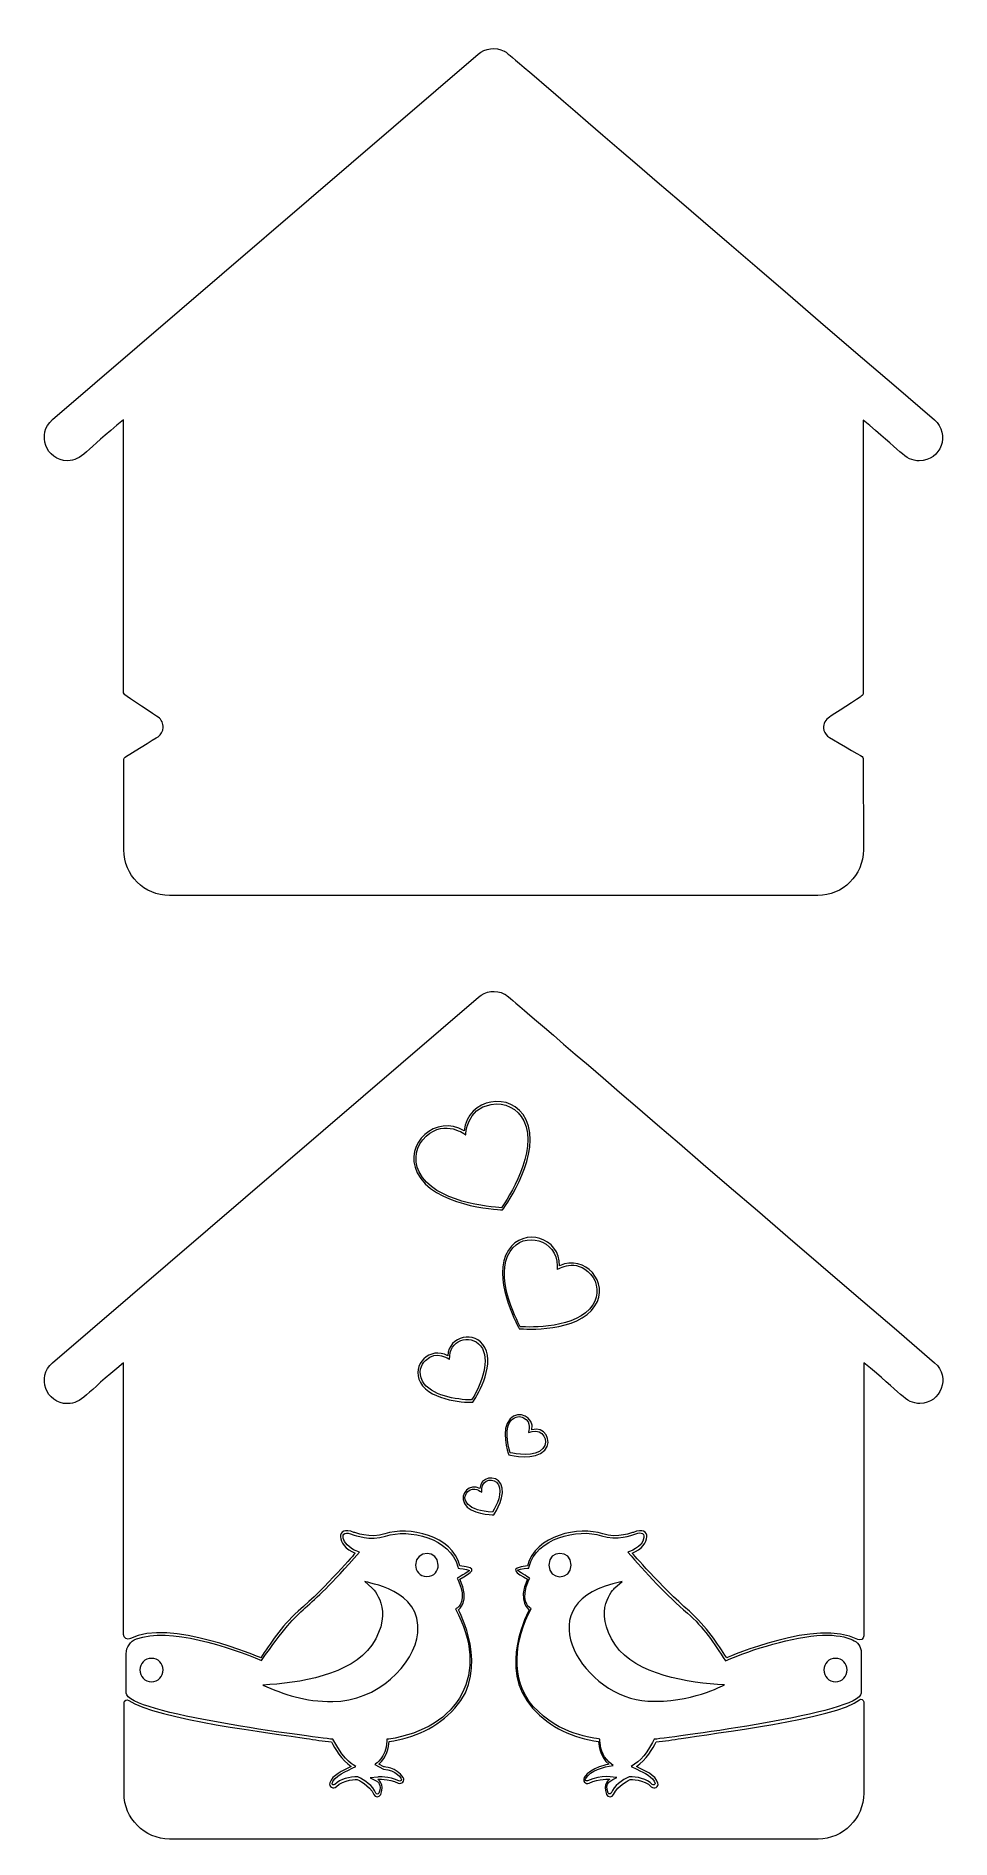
# Model space of a CAD drawing. Header units: inches. Extents: x 0.3 to 5.7, y 1.3 to 12.1.
import ezdxf

# ---------------------------------------------------------------- set-up
doc = ezdxf.new("R2010")
doc.units = ezdxf.units.IN
doc.header["$MEASUREMENT"] = 0
doc.layers.add('_U+0421_U+043B_U+043E_U+0439 1', color=7, linetype='Continuous')

msp = doc.modelspace()

# ---------------------------------------------------------------- linework, layer by layer
at = {"layer": '_U+0421_U+043B_U+043E_U+0439 1', "color": 1, "lineweight": 9, "true_color": 0xff0000}
for points, knots in [([(5.2, 7.785), (5.2, 7.79), (5.199, 7.794), (5.193, 7.797), (5.193, 7.797), (4.997, 7.91), (4.988, 7.918), (4.974, 7.931), (4.964, 7.946), (4.964, 7.965), (4.964, 7.965), (4.964, 7.965), (4.964, 7.965), (4.962, 7.992), (4.976, 8.018), (4.999, 8.032), (5.006, 8.036), (5.189, 8.156), (5.189, 8.156), (5.196, 8.161), (5.2, 8.168), (5.2, 8.176), (5.2, 8.176), (5.2, 9.804), (5.2, 9.804), (5.422, 9.625), (5.447, 9.561), (5.535, 9.561), (5.664, 9.561), (5.722, 9.722), (5.625, 9.806), (2.958, 12.096), (3.081, 11.994), (3.058, 12.006), (3.007, 12.033), (2.944, 12.024), (2.903, 11.987), (2.903, 11.987), (0.363, 9.807), (0.363, 9.807), (0.265, 9.724), (0.325, 9.562), (0.453, 9.562), (0.539, 9.562), (0.558, 9.622), (0.787, 9.806), (0.787, 9.806), (0.787, 8.183), (0.787, 8.183), (0.787, 8.175), (0.792, 8.165), (0.8, 8.161), (0.8, 8.161), (0.986, 8.036), (0.994, 8.031), (1.014, 8.017), (1.025, 7.994), (1.024, 7.969), (1.024, 7.969), (1.024, 7.969), (1.024, 7.969), (1.022, 7.947), (1.01, 7.928), (0.993, 7.915), (0.985, 7.91), (0.796, 7.793), (0.796, 7.793), (0.792, 7.79), (0.789, 7.785), (0.789, 7.779), (0.789, 7.779), (0.789, 7.239), (0.789, 7.239), (0.789, 7.089), (0.911, 6.967), (1.061, 6.967), (1.061, 6.967), (4.929, 6.967), (4.929, 6.967), (5.079, 6.967), (5.201, 7.089), (5.201, 7.239), (5.201, 7.239), (5.2, 7.785), (5.2, 7.785)], [0, 0, 0, 0, 1, 1, 1, 2, 2, 2, 3, 3, 3, 4, 4, 4, 5, 5, 5, 6, 6, 6, 7, 7, 7, 8, 8, 8, 9, 9, 9, 10, 10, 10, 11, 11, 11, 12, 12, 12, 13, 13, 13, 14, 14, 14, 15, 15, 15, 16, 16, 16, 17, 17, 17, 18, 18, 18, 19, 19, 19, 20, 20, 20, 21, 21, 21, 22, 22, 22, 23, 23, 23, 24, 24, 24, 25, 25, 25, 26, 26, 26, 27, 27, 27, 28, 28, 28, 28]), ([(5.626, 4.179), (2.96, 6.469), (3.082, 6.368), (3.06, 6.379), (3.008, 6.407), (2.946, 6.397), (2.904, 6.361), (2.904, 6.361), (0.363, 4.179), (0.363, 4.179), (0.265, 4.096), (0.325, 3.935), (0.453, 3.935), (0.539, 3.935), (0.558, 3.994), (0.787, 4.178), (0.787, 4.178), (0.787, 2.557), (0.787, 2.557), (0.787, 2.536), (0.81, 2.524), (0.828, 2.533), (1.054, 2.656), (1.603, 2.419), (1.606, 2.419), (1.661, 2.499), (1.725, 2.606), (1.829, 2.696), (2, 2.844), (2.169, 3.043), (2.169, 3.043), (2.054, 3.089), (2.053, 3.214), (2.162, 3.167), (2.162, 3.167), (2.26, 3.129), (2.346, 3.158), (2.485, 3.206), (2.751, 3.149), (2.794, 2.967), (2.917, 2.953), (2.86, 2.928), (2.794, 2.888), (2.857, 2.753), (2.785, 2.704), (2.785, 2.704), (2.785, 2.704), (2.979, 2.354), (2.764, 2.117), (2.658, 2), (2.521, 1.942), (2.371, 1.919), (2.369, 1.885), (2.358, 1.824), (2.31, 1.783), (2.31, 1.783), (2.34, 1.767), (2.34, 1.767), (2.34, 1.767), (2.414, 1.767), (2.456, 1.704), (2.468, 1.685), (2.447, 1.662), (2.426, 1.671), (2.365, 1.7), (2.304, 1.693), (2.304, 1.693), (2.304, 1.693), (2.349, 1.669), (2.322, 1.603), (2.314, 1.583), (2.287, 1.585), (2.281, 1.603), (2.257, 1.658), (2.182, 1.692), (2.182, 1.692), (2.182, 1.692), (2.099, 1.694), (2.057, 1.65), (2.04, 1.632), (2.011, 1.649), (2.018, 1.672), (2.032, 1.719), (2.094, 1.744), (2.146, 1.769), (2.089, 1.807), (2.046, 1.881), (2.028, 1.917), (1.978, 1.922), (1.928, 1.929), (1.878, 1.937), (1.7, 1.967), (0.976, 2.051), (0.819, 2.164), (0.807, 2.172), (0.79, 2.164), (0.79, 2.149), (0.79, 2.149), (0.79, 1.61), (0.79, 1.61), (0.79, 1.46), (0.912, 1.337), (1.062, 1.337), (1.062, 1.337), (4.931, 1.337), (4.931, 1.337), (5.081, 1.337), (5.203, 1.46), (5.203, 1.61), (5.203, 1.61), (5.203, 2.156), (5.203, 2.156), (5.203, 2.168), (5.189, 2.175), (5.179, 2.168), (5.036, 2.054), (4.294, 1.967), (4.115, 1.937), (4.065, 1.929), (4.015, 1.922), (3.965, 1.917), (3.947, 1.881), (3.904, 1.807), (3.847, 1.769), (3.897, 1.746), (3.962, 1.719), (3.975, 1.671), (3.982, 1.649), (3.953, 1.631), (3.936, 1.649), (3.894, 1.694), (3.81, 1.692), (3.81, 1.692), (3.81, 1.692), (3.735, 1.658), (3.711, 1.603), (3.703, 1.585), (3.676, 1.583), (3.669, 1.603), (3.642, 1.669), (3.688, 1.693), (3.688, 1.693), (3.688, 1.693), (3.626, 1.7), (3.565, 1.671), (3.544, 1.661), (3.524, 1.685), (3.536, 1.704), (3.576, 1.767), (3.682, 1.783), (3.682, 1.783), (3.633, 1.824), (3.624, 1.885), (3.621, 1.919), (3.469, 1.942), (3.333, 2), (3.228, 2.117), (3.013, 2.356), (3.207, 2.704), (3.207, 2.704), (3.207, 2.704), (3.135, 2.753), (3.197, 2.888), (3.132, 2.926), (3.075, 2.953), (3.197, 2.967), (3.242, 3.15), (3.507, 3.206), (3.646, 3.158), (3.732, 3.129), (3.829, 3.167), (3.829, 3.167), (3.938, 3.214), (3.938, 3.089), (3.822, 3.043), (3.822, 3.043), (3.992, 2.844), (4.163, 2.696), (4.267, 2.606), (4.331, 2.499), (4.386, 2.419), (4.4, 2.422), (4.925, 2.656), (5.168, 2.528), (5.185, 2.519), (5.204, 2.531), (5.204, 2.55), (5.204, 2.55), (5.204, 4.179), (5.204, 4.179), (5.426, 4), (5.451, 3.936), (5.539, 3.936), (5.664, 3.936), (5.724, 4.096), (5.626, 4.179)], [0, 0, 0, 0, 1, 1, 1, 2, 2, 2, 3, 3, 3, 4, 4, 4, 5, 5, 5, 6, 6, 6, 7, 7, 7, 8, 8, 8, 9, 9, 9, 10, 10, 10, 11, 11, 11, 12, 12, 12, 13, 13, 13, 14, 14, 14, 15, 15, 15, 16, 16, 16, 17, 17, 17, 18, 18, 18, 19, 19, 19, 20, 20, 20, 21, 21, 21, 22, 22, 22, 23, 23, 23, 24, 24, 24, 25, 25, 25, 26, 26, 26, 27, 27, 27, 28, 28, 28, 29, 29, 29, 30, 30, 30, 31, 31, 31, 32, 32, 32, 33, 33, 33, 34, 34, 34, 35, 35, 35, 36, 36, 36, 37, 37, 37, 38, 38, 38, 39, 39, 39, 40, 40, 40, 41, 41, 41, 42, 42, 42, 43, 43, 43, 44, 44, 44, 45, 45, 45, 46, 46, 46, 47, 47, 47, 48, 48, 48, 49, 49, 49, 50, 50, 50, 51, 51, 51, 52, 52, 52, 53, 53, 53, 54, 54, 54, 55, 55, 55, 56, 56, 56, 57, 57, 57, 58, 58, 58, 59, 59, 59, 60, 60, 60, 61, 61, 61, 62, 62, 62, 63, 63, 63, 64, 64, 64, 65, 65, 65, 65]), ([(2.819, 5.562), (2.839, 5.757), (3.103, 5.806), (3.189, 5.629), (3.286, 5.431), (3.072, 5.124), (3.05, 5.093), (3.05, 5.093), (3.049, 5.092), (3.049, 5.092), (3.049, 5.092), (3.047, 5.092), (3.047, 5.092), (3.008, 5.093), (2.636, 5.115), (2.539, 5.313), (2.453, 5.487), (2.654, 5.665), (2.819, 5.562)], [0, 0, 0, 0, 1, 1, 1, 2, 2, 2, 3, 3, 3, 4, 4, 4, 5, 5, 5, 6, 6, 6, 6]), ([(3.042, 5.104), (3.078, 5.156), (3.265, 5.439), (3.175, 5.622), (3.139, 5.697), (3.062, 5.735), (2.981, 5.721), (2.829, 5.694), (2.831, 5.542), (2.829, 5.539), (2.828, 5.539), (2.707, 5.635), (2.593, 5.532), (2.532, 5.476), (2.515, 5.393), (2.551, 5.318), (2.64, 5.135), (2.979, 5.108), (3.042, 5.104)], [0, 0, 0, 0, 1, 1, 1, 2, 2, 2, 3, 3, 3, 4, 4, 4, 5, 5, 5, 6, 6, 6, 6]), ([(3.6, 4.518), (3.499, 4.36), (3.181, 4.379), (3.149, 4.382), (3.149, 4.382), (3.147, 4.382), (3.147, 4.382), (3.147, 4.382), (3.147, 4.383), (3.147, 4.383), (3.132, 4.412), (2.982, 4.693), (3.083, 4.851), (3.174, 4.992), (3.392, 4.925), (3.389, 4.758), (3.539, 4.829), (3.69, 4.658), (3.6, 4.518)], [0, 0, 0, 0, 1, 1, 1, 2, 2, 2, 3, 3, 3, 4, 4, 4, 5, 5, 5, 6, 6, 6, 6]), ([(3.374, 4.736), (3.374, 4.736), (3.374, 4.758), (3.374, 4.758), (3.376, 4.911), (3.176, 4.972), (3.093, 4.843), (3, 4.699), (3.128, 4.444), (3.154, 4.394), (3.21, 4.39), (3.494, 4.381), (3.587, 4.525), (3.625, 4.583), (3.619, 4.656), (3.574, 4.707), (3.486, 4.808), (3.379, 4.737), (3.374, 4.736)], [0, 0, 0, 0, 1, 1, 1, 2, 2, 2, 3, 3, 3, 4, 4, 4, 5, 5, 5, 6, 6, 6, 6]), ([(2.558, 4.062), (2.501, 4.167), (2.618, 4.279), (2.721, 4.221), (2.728, 4.339), (2.885, 4.375), (2.942, 4.271), (3.006, 4.154), (2.885, 3.964), (2.872, 3.944), (2.872, 3.944), (2.872, 3.943), (2.872, 3.943), (2.872, 3.943), (2.871, 3.943), (2.871, 3.943), (2.847, 3.942), (2.622, 3.946), (2.558, 4.062)], [0, 0, 0, 0, 1, 1, 1, 2, 2, 2, 3, 3, 3, 4, 4, 4, 5, 5, 5, 6, 6, 6, 6]), ([(2.928, 4.264), (2.928, 4.264), (2.928, 4.264), (2.928, 4.264), (2.878, 4.356), (2.739, 4.324), (2.733, 4.221), (2.733, 4.221), (2.732, 4.199), (2.732, 4.199), (2.728, 4.199), (2.656, 4.26), (2.589, 4.193), (2.562, 4.168), (2.543, 4.121), (2.571, 4.069), (2.618, 3.983), (2.774, 3.958), (2.864, 3.957), (2.911, 4.032), (2.975, 4.176), (2.928, 4.264)], [0, 0, 0, 0, 1, 1, 1, 2, 2, 2, 3, 3, 3, 4, 4, 4, 5, 5, 5, 6, 6, 6, 7, 7, 7, 7]), ([(3.3, 3.657), (3.242, 3.593), (3.1, 3.626), (3.086, 3.629), (3.086, 3.629), (3.086, 3.629), (3.086, 3.629), (3.086, 3.629), (3.086, 3.629), (3.086, 3.629), (3.081, 3.643), (3.035, 3.782), (3.093, 3.844), (3.144, 3.901), (3.238, 3.854), (3.224, 3.779), (3.296, 3.803), (3.351, 3.714), (3.3, 3.657)], [0, 0, 0, 0, 1, 1, 1, 2, 2, 2, 3, 3, 3, 4, 4, 4, 5, 5, 5, 6, 6, 6, 6]), ([(3.225, 3.768), (3.225, 3.768), (3.203, 3.762), (3.203, 3.762), (3.203, 3.768), (3.226, 3.825), (3.174, 3.851), (3.154, 3.861), (3.124, 3.862), (3.1, 3.837), (3.06, 3.793), (3.076, 3.697), (3.094, 3.642), (3.124, 3.635), (3.242, 3.614), (3.289, 3.667), (3.331, 3.714), (3.285, 3.786), (3.225, 3.768)], [0, 0, 0, 0, 1, 1, 1, 2, 2, 2, 3, 3, 3, 4, 4, 4, 5, 5, 5, 6, 6, 6, 6]), ([(2.997, 3.272), (2.997, 3.272), (2.997, 3.272), (2.997, 3.272), (2.983, 3.272), (2.857, 3.274), (2.821, 3.34), (2.789, 3.399), (2.854, 3.462), (2.913, 3.429), (2.917, 3.496), (3.006, 3.515), (3.038, 3.457), (3.072, 3.392), (3.006, 3.285), (2.997, 3.272), (2.997, 3.272), (2.997, 3.272), (2.997, 3.272)], [0, 0, 0, 0, 1, 1, 1, 2, 2, 2, 3, 3, 3, 4, 4, 4, 5, 5, 5, 6, 6, 6, 6]), ([(3.024, 3.451), (2.999, 3.499), (2.928, 3.482), (2.925, 3.429), (2.925, 3.429), (2.924, 3.407), (2.924, 3.407), (2.918, 3.408), (2.878, 3.446), (2.842, 3.41), (2.794, 3.364), (2.844, 3.292), (2.989, 3.288), (3.015, 3.329), (3.049, 3.406), (3.024, 3.451), (3.024, 3.451), (3.024, 3.451), (3.024, 3.451)], [0, 0, 0, 0, 1, 1, 1, 2, 2, 2, 3, 3, 3, 4, 4, 4, 5, 5, 5, 6, 6, 6, 6]), ([(1.611, 2.403), (1.421, 2.483), (1.058, 2.603), (0.864, 2.531), (0.828, 2.517), (0.803, 2.482), (0.803, 2.443), (0.803, 2.443), (0.803, 2.208), (0.803, 2.208), (0.8, 2.086), (1.918, 1.946), (2.036, 1.932), (2.118, 1.782), (2.158, 1.786), (2.174, 1.769), (2.117, 1.743), (2.042, 1.712), (2.031, 1.669), (2.028, 1.661), (2.04, 1.656), (2.047, 1.662), (2.082, 1.699), (2.135, 1.707), (2.185, 1.708), (2.226, 1.689), (2.275, 1.654), (2.293, 1.611), (2.296, 1.603), (2.307, 1.603), (2.31, 1.61), (2.332, 1.664), (2.299, 1.682), (2.299, 1.682), (2.299, 1.682), (2.258, 1.703), (2.258, 1.703), (2.258, 1.703), (2.304, 1.707), (2.304, 1.707), (2.307, 1.707), (2.369, 1.714), (2.433, 1.683), (2.439, 1.681), (2.443, 1.685), (2.444, 1.686), (2.454, 1.697), (2.408, 1.751), (2.339, 1.753), (2.339, 1.753), (2.287, 1.782), (2.287, 1.782), (2.292, 1.789), (2.353, 1.819), (2.358, 1.921), (2.358, 1.921), (2.358, 1.932), (2.358, 1.932), (2.358, 1.932), (2.369, 1.933), (2.369, 1.933), (2.794, 1.997), (2.975, 2.329), (2.768, 2.71), (2.768, 2.71), (2.779, 2.717), (2.779, 2.717), (2.782, 2.718), (2.84, 2.761), (2.783, 2.882), (2.783, 2.882), (2.778, 2.893), (2.778, 2.893), (2.808, 2.911), (2.843, 2.931), (2.851, 2.94), (2.835, 2.949), (2.788, 2.953), (2.783, 2.953), (2.783, 2.953), (2.781, 2.962), (2.781, 2.962), (2.74, 3.131), (2.49, 3.192), (2.35, 3.144), (2.261, 3.114), (2.162, 3.151), (2.158, 3.153), (2.064, 3.193), (2.085, 3.092), (2.176, 3.056), (2.176, 3.056), (2.194, 3.049), (2.194, 3.049), (1.846, 2.643), (1.876, 2.786), (1.611, 2.403)], [0, 0, 0, 0, 1, 1, 1, 2, 2, 2, 3, 3, 3, 4, 4, 4, 5, 5, 5, 6, 6, 6, 7, 7, 7, 8, 8, 8, 9, 9, 9, 10, 10, 10, 11, 11, 11, 12, 12, 12, 13, 13, 13, 14, 14, 14, 15, 15, 15, 16, 16, 16, 17, 17, 17, 18, 18, 18, 19, 19, 19, 20, 20, 20, 21, 21, 21, 22, 22, 22, 23, 23, 23, 24, 24, 24, 25, 25, 25, 26, 26, 26, 27, 27, 27, 28, 28, 28, 29, 29, 29, 30, 30, 30, 31, 31, 31, 32, 32, 32, 32]), ([(3.954, 1.932), (4.075, 1.946), (5.189, 2.087), (5.188, 2.208), (5.188, 2.208), (5.188, 2.45), (5.188, 2.45), (5.188, 2.483), (5.167, 2.514), (5.136, 2.526), (5.097, 2.542), (5.039, 2.557), (4.957, 2.553), (4.781, 2.546), (4.537, 2.469), (4.379, 2.401), (4.307, 2.507), (4.25, 2.6), (4.151, 2.685), (4.033, 2.786), (3.897, 2.931), (3.796, 3.049), (3.799, 3.05), (3.885, 3.076), (3.892, 3.136), (3.896, 3.169), (3.862, 3.168), (3.832, 3.154), (3.828, 3.153), (3.729, 3.115), (3.639, 3.146), (3.496, 3.194), (3.247, 3.129), (3.208, 2.964), (3.208, 2.964), (3.206, 2.954), (3.206, 2.954), (3.203, 2.954), (3.154, 2.95), (3.138, 2.942), (3.146, 2.932), (3.194, 2.904), (3.211, 2.894), (3.211, 2.894), (3.206, 2.883), (3.206, 2.883), (3.15, 2.763), (3.207, 2.719), (3.21, 2.718), (3.21, 2.718), (3.219, 2.711), (3.219, 2.711), (3.121, 2.531), (3.09, 2.286), (3.232, 2.128), (3.39, 1.953), (3.593, 1.943), (3.629, 1.933), (3.629, 1.933), (3.629, 1.922), (3.629, 1.922), (3.631, 1.892), (3.64, 1.833), (3.685, 1.796), (3.685, 1.796), (3.708, 1.776), (3.708, 1.776), (3.649, 1.767), (3.575, 1.749), (3.543, 1.697), (3.538, 1.69), (3.547, 1.681), (3.556, 1.685), (3.639, 1.724), (3.714, 1.704), (3.731, 1.704), (3.7, 1.686), (3.651, 1.678), (3.679, 1.611), (3.681, 1.607), (3.685, 1.606), (3.686, 1.606), (3.689, 1.606), (3.693, 1.607), (3.696, 1.611), (3.714, 1.654), (3.762, 1.69), (3.804, 1.708), (3.85, 1.71), (3.91, 1.697), (3.942, 1.662), (3.949, 1.656), (3.961, 1.661), (3.958, 1.669), (3.949, 1.707), (3.896, 1.732), (3.85, 1.753), (3.85, 1.753), (3.815, 1.769), (3.815, 1.769), (3.815, 1.769), (3.836, 1.783), (3.836, 1.783), (3.892, 1.819), (3.926, 1.882), (3.954, 1.932)], [0, 0, 0, 0, 1, 1, 1, 2, 2, 2, 3, 3, 3, 4, 4, 4, 5, 5, 5, 6, 6, 6, 7, 7, 7, 8, 8, 8, 9, 9, 9, 10, 10, 10, 11, 11, 11, 12, 12, 12, 13, 13, 13, 14, 14, 14, 15, 15, 15, 16, 16, 16, 17, 17, 17, 18, 18, 18, 19, 19, 19, 20, 20, 20, 21, 21, 21, 22, 22, 22, 23, 23, 23, 24, 24, 24, 25, 25, 25, 26, 26, 26, 27, 27, 27, 28, 28, 28, 29, 29, 29, 30, 30, 30, 31, 31, 31, 32, 32, 32, 33, 33, 33, 34, 34, 34, 35, 35, 35, 35]), ([(2.665, 2.972), (2.665, 2.938), (2.642, 2.903), (2.597, 2.903), (2.553, 2.903), (2.529, 2.938), (2.529, 2.972), (2.531, 3.064), (2.665, 3.064), (2.665, 2.972)], [0, 0, 0, 0, 1, 1, 1, 2, 2, 2, 3, 3, 3, 3]), ([(3.324, 2.972), (3.324, 3.065), (3.458, 3.065), (3.458, 2.972), (3.458, 2.879), (3.324, 2.879), (3.324, 2.972)], [0, 0, 0, 0, 1, 1, 1, 2, 2, 2, 2]), ([(2.269, 2.836), (2.269, 2.836), (2.226, 2.874), (2.226, 2.874), (2.239, 2.865), (2.569, 2.826), (2.543, 2.568), (2.524, 2.379), (2.299, 2.157), (2.035, 2.157), (1.869, 2.157), (1.744, 2.199), (1.618, 2.256), (1.832, 2.265), (2.146, 2.317), (2.268, 2.493), (2.411, 2.706), (2.271, 2.835), (2.269, 2.836)], [0, 0, 0, 0, 1, 1, 1, 2, 2, 2, 3, 3, 3, 4, 4, 4, 5, 5, 5, 6, 6, 6, 6]), ([(3.707, 2.86), (3.707, 2.86), (3.762, 2.874), (3.762, 2.874), (3.762, 2.874), (3.719, 2.836), (3.719, 2.836), (3.714, 2.831), (3.578, 2.704), (3.722, 2.494), (3.843, 2.318), (4.157, 2.267), (4.372, 2.257), (4.361, 2.253), (4.172, 2.147), (3.915, 2.16), (3.542, 2.178), (3.185, 2.725), (3.707, 2.86)], [0, 0, 0, 0, 1, 1, 1, 2, 2, 2, 3, 3, 3, 4, 4, 4, 5, 5, 5, 6, 6, 6, 6]), ([(0.954, 2.276), (0.915, 2.276), (0.885, 2.307), (0.885, 2.346), (0.885, 2.385), (0.915, 2.415), (0.954, 2.415), (0.993, 2.415), (1.024, 2.385), (1.024, 2.346), (1.024, 2.307), (0.993, 2.276), (0.954, 2.276)], [0, 0, 0, 0, 1, 1, 1, 2, 2, 2, 3, 3, 3, 4, 4, 4, 4]), ([(5.035, 2.415), (5.074, 2.415), (5.104, 2.385), (5.104, 2.346), (5.104, 2.307), (5.074, 2.276), (5.035, 2.276), (4.996, 2.276), (4.965, 2.307), (4.965, 2.346), (4.965, 2.385), (4.996, 2.415), (5.035, 2.415)], [0, 0, 0, 0, 1, 1, 1, 2, 2, 2, 3, 3, 3, 4, 4, 4, 4])]:
    msp.add_open_spline(points, degree=3, knots=knots, dxfattribs=at)

doc.saveas('drawing.dxf')
